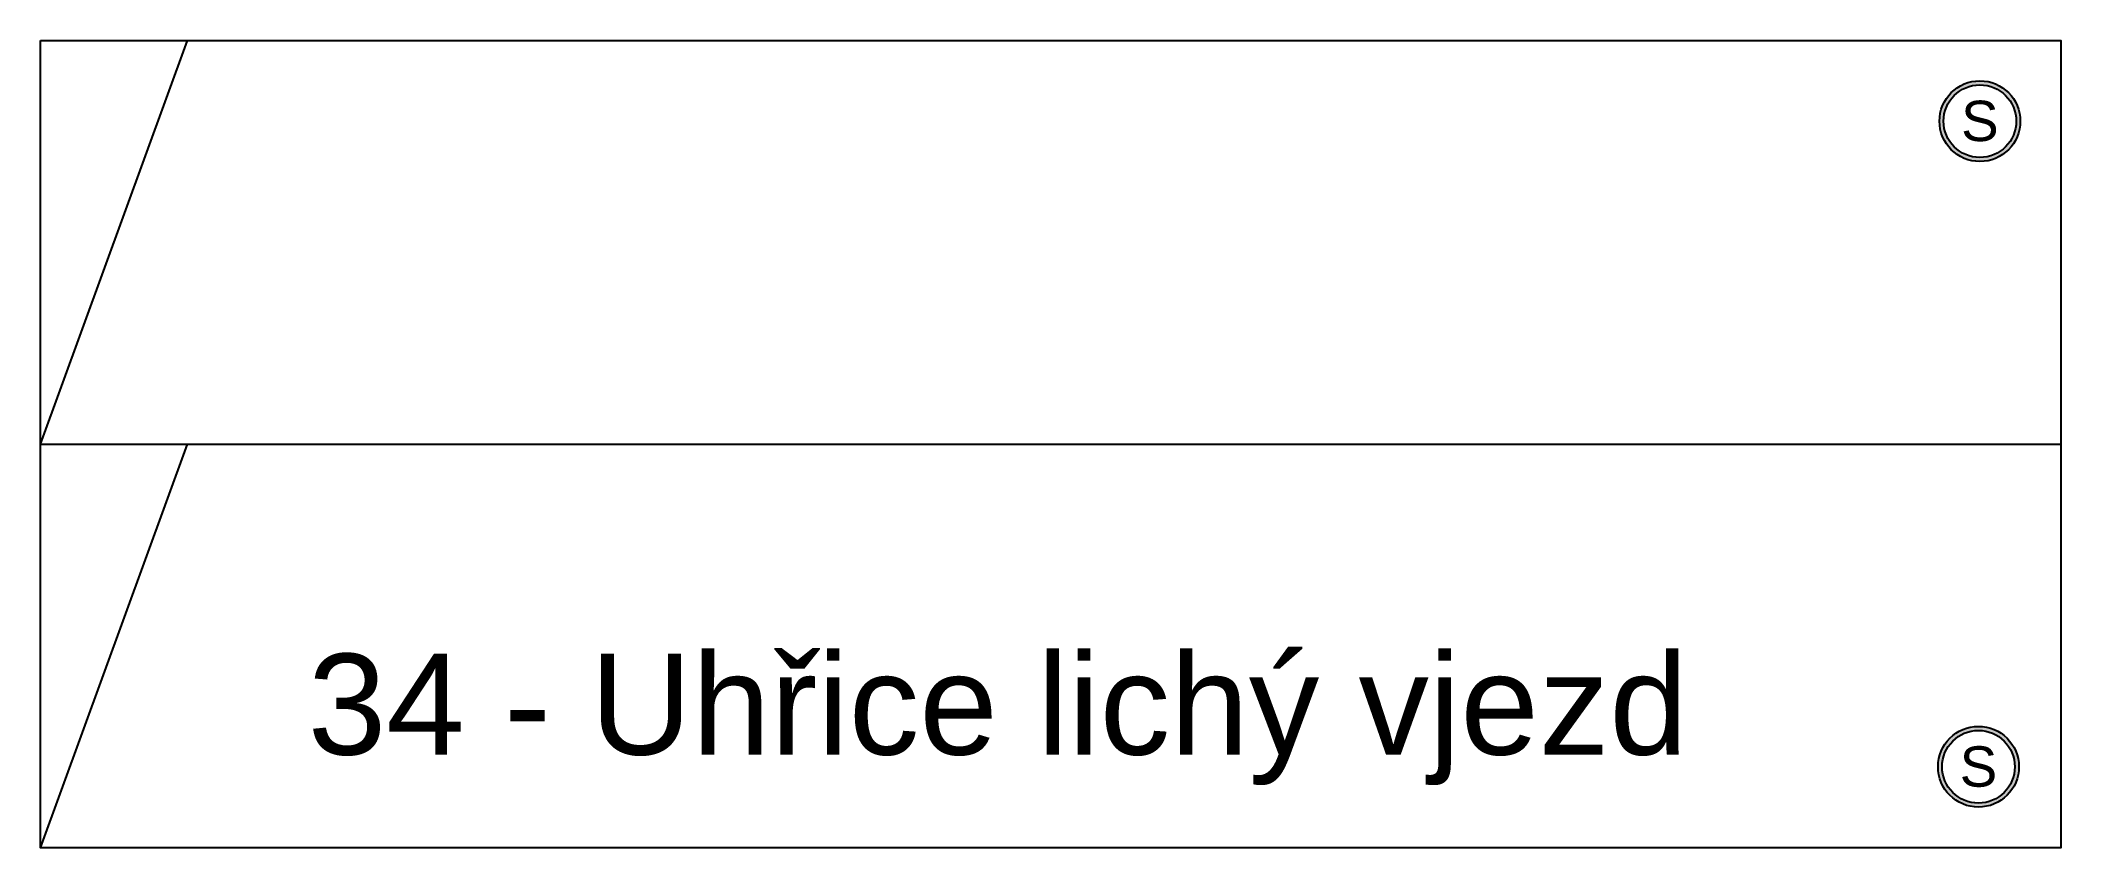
# Model space of a CAD drawing. Header units: millimetres. Extents: x 69 to 1069, y 81 to 481.
import ezdxf

# ---------------------------------------------------------------- set-up
doc = ezdxf.new("R2010")
doc.units = ezdxf.units.MM
doc.layers.add('rozhrani', color=4, linetype='Continuous')
doc.layers.add('TTmoduly', color=90, linetype='Continuous')
doc.styles.get("Standard").update_dxf_attribs({"font": 'arial.ttf'})

# ---------------------------------------------------------------- blocks, each defined once
blk = doc.blocks.new('Rozhrani_S')
at = {"layer": 'rozhrani'}
h = blk.add_hatch(color=256, dxfattribs=at)
h.dxf.hatch_style = 1
h.paths.add_polyline_path([(-20, 0, 1), (20, 0, 1)])
h.paths.add_polyline_path([(18, 0, -1), (-18, 0, -1)], flags=16)
for radius in [20, 18]:
    blk.add_circle((0, 0), radius, dxfattribs=at)
at = {"layer": 'rozhrani', "color": 2, "insert": (0, 0), "char_height": 20, "attachment_point": 5}
blk.add_mtext_dynamic_manual_height_columns('S', width=20, gutter_width=12.5, heights=[0], dxfattribs=at)

msp = doc.modelspace()

# ---------------------------------------------------------------- linework, layer by layer
at = {"layer": 'rozhrani'}
for p, q in [((69.2, 281.3), (141.9, 481.3)), ((69.2, 81.3), (141.9, 281.3))]:
    msp.add_line(p, q, dxfattribs=at)
at = {"layer": 'TTmoduly'}
msp.add_line((69.2, 281.3), (1069.2, 281.3), dxfattribs=at)
msp.add_lwpolyline([(69.2, 481.3), (1069.2, 481.3), (1069.2, 81.3), (69.2, 81.3)], close=True, dxfattribs=at)

# ---------------------------------------------------------------- block references
for p in [(1029.2, 441.3), (1028.5, 121.4)]:
    msp.add_blockref('Rozhrani_S', p)

# ---------------------------------------------------------------- texts
msp.add_text('34 - Uhřice lichý vjezd', height=50, dxfattribs=at).set_placement((201.5, 127.4))

doc.saveas('drawing.dxf')
